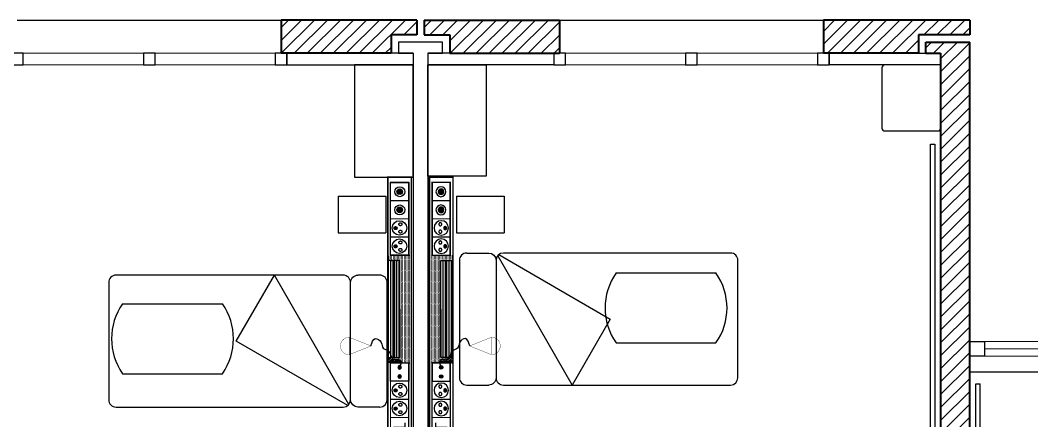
# Model space of a CAD drawing. Header units: metres. Extents: x 143.8 to 210.8, y 45.3 to 115.9.
# Drawn here: x 195.47 to 202.37, y 69.39 to 72.12 of the extents above; entities that cross this region are included whole.
import ezdxf

# ---------------------------------------------------------------- set-up
doc = ezdxf.new("R2010")
doc.units = ezdxf.units.M
doc.header["$LTSCALE"] = 0.6
doc.header["$MEASUREMENT"] = 0
doc.linetypes.add('CONTINU', pattern=[0])
doc.linetypes.add('HIDDEN2', pattern=[0.1875, 0.125, -0.0625])
for name, color, linetype in [('009 main courant', 181, 'CONTINUOUS'), ('010 Equipement CH', 7, 'CONTINUOUS'), ('400 Lits', 150, 'CONTINUOUS'), ('A_EQMP', 142, 'CONTINUOUS'), ('A_HACH_STRUC', 7, 'CONTINUOUS'), ('A_MUR_CLOIS', 8, 'CONTINU'), ('A_MURS_ALÈG', 7, 'CONTINU')]:
    doc.layers.add(name, color=color, linetype=linetype)
doc.layers.add('A_CHASS', color=4, linetype='CONTINU', lineweight=0)
doc.layers.add('A_MURS_STRU', color=7, linetype='CONTINU', lineweight=40)
pattern_1 = [(0, (-148.712983, -85.579135), (0.0046875, 0.009375), [0, -0.009375])]

# ---------------------------------------------------------------- blocks, each defined once
blk = doc.blocks.new('TIRETTE-LIT')
at = {"layer": 'A_EQMP'}
h = blk.add_hatch(color=256, dxfattribs=at)
h.paths.add_polyline_path([(8.95, 3.75, 1), (6.05, 3.75, 1)])
h.paths.add_polyline_path([(6.05, -3.75, 1), (8.95, -3.75, 1)])
for p, q in [((0, 7.5), (0, -7.5)), ((15, 7.5), (0, 7.5)), ((15, -7.5), (15, 7.5)), ((0, -7.5), (15, -7.5))]:
    blk.add_line(p, q, dxfattribs=at)
at = {"layer": 'A_EQMP', "const_width": 0.24}
for points in [[(31.04, 21.42), (49.04, 28.62)], [(49.04, 28.62), (49.04, 14.22)], [(31.04, 21.42), (49.04, 14.22)]]:
    blk.add_lwpolyline(points, dxfattribs=at)
for points in [[(49.04, 14.22, 1), (49.04, 28.62, 1)], [(49.04, 27.42, 1.477033), (49.04, 27.42)]]:
    blk.add_lwpolyline(points, format="xyb", dxfattribs=at)
at = {"layer": 'A_EQMP'}
for centre in [(7.5, 3.75), (7.5, -3.75)]:
    blk.add_circle(centre, 1.45, dxfattribs=at)
blk.add_spline([(31.1, 21.54), (27.52, 27.45), (22.69, 24.22), (21.08, 19.57), (16.82, 17.32), (12.68, 10.42), (6.83, 9.91), (7.17, 3.87)], degree=3, dxfattribs=at)
blk = doc.blocks.new('A$C01C47C35')
at = {"layer": 'A_EQMP', "linetype": 'Continuous'}
h = blk.add_hatch(dxfattribs=at)
h.set_pattern_fill('DOTS', color=256, scale=0.15, style=0)
h.set_pattern_definition(pattern_1)
edge = h.paths.add_edge_path()
edge.add_line((1.2716, 0.4664), (1.2726, 0.4664))
edge.add_line((1.2726, 0.4664), (1.2726, 0.4839))
edge.add_line((1.2726, 0.4839), (0.5387, 0.4839))
edge.add_line((0.5387, 0.4839), (0.5387, 0.3239))
edge.add_line((0.5387, 0.3239), (0.574, 0.3239))
edge.add_line((0.574, 0.3239), (0.574, 0.4066))
edge.add_line((0.574, 0.4066), (0.905, 0.4066))
edge.add_line((0.905, 0.4066), (1.236, 0.4066))
edge.add_line((1.236, 0.4066), (1.236, 0.3499))
edge.add_spline(control_points=[(1.236, 0.3499), (1.2411, 0.3527), (1.2564, 0.3661), (1.2412, 0.4135), (1.2624, 0.4158), (1.2716, 0.4145)], knot_values=[28.337457, 28.337457, 28.337457, 28.337457, 30.502349, 36.382785, 39.476515, 39.476515, 39.476515, 39.476515], degree=3, periodic=0)
edge.add_line((1.2716, 0.4145), (1.2716, 0.4664))
at = {"layer": 'A_EQMP', "linetype": 'HIDDEN2'}
for points in [[(0.1237, 0.4052, 1), (0.0853, 0.4052, 1)], [(0.2478, 0.4052, 1), (0.2095, 0.4052, 1)], [(0.3424, 0.3767, 1), (0.3629, 0.3767, 1)], [(0.4665, 0.3767, 1), (0.487, 0.3767, 1)], [(1.4493, 0.3767, 1), (1.4697, 0.3767, 1)], [(1.5734, 0.3767, 1), (1.5939, 0.3767, 1)]]:
    blk.add_hatch(color=256, dxfattribs=at).paths.add_polyline_path(points)
at = {"layer": 'A_EQMP', "linetype": 'Continuous'}
h = blk.add_hatch(dxfattribs=at)
h.set_pattern_fill('DOTS', color=256, scale=0.15, style=0)
h.set_pattern_definition(pattern_1)
edge = h.paths.add_edge_path()
edge.add_spline(control_points=[(1.2716, 0.4145), (1.2624, 0.4158), (1.2412, 0.4135), (1.2564, 0.3661), (1.2411, 0.3527), (1.236, 0.3499)], knot_values=[28.337457, 28.337457, 28.337457, 28.337457, 31.431187, 37.311623, 39.476515, 39.476515, 39.476515, 39.476515], degree=3, periodic=0)
edge.add_line((1.236, 0.3499), (1.236, 0.3239))
edge.add_line((1.236, 0.3239), (1.2739, 0.3239))
edge.add_line((1.2739, 0.3239), (1.2739, 0.3423))
edge.add_line((1.2739, 0.3423), (1.2722, 0.3423))
edge.add_line((1.2722, 0.3423), (1.2722, 0.3423))
edge.add_line((1.2722, 0.3423), (1.2716, 0.3423))
edge.add_line((1.2716, 0.3423), (1.2716, 0.4145))
at = {"layer": 'A_EQMP'}
h = blk.add_hatch(dxfattribs=at)
h.set_pattern_fill('PLASTI', color=1, scale=0.16551, style=0)
h.set_pattern_definition([(360, (-8.3594, 6.80946), (1e-17, 0.04137741), []), (360, (-8.3594, 6.81463), (1e-17, 0.04137741), []), (360, (-8.3594, 6.819804), (1e-17, 0.04137741), []), (360, (-8.3594, 6.83532), (1e-17, 0.04137741), [])])
h.paths.add_polyline_path([(1.236, 0.3239), (1.236, 0.4066), (0.905, 0.4066), (0.574, 0.4066), (0.574, 0.3239)])
for p, q in [((0.574, 0.4066), (0.574, 0.3239)), ((0.905, 0.4066), (0.574, 0.4066)), ((0.905, 0.4066), (1.236, 0.4066)), ((1.236, 0.3239), (1.236, 0.4066)), ((0.574, 0.3239), (1.236, 0.3239))]:
    blk.add_line(p, q, dxfattribs=at)
for points, const_width in [([(1.805, 0.3239), (1.805, 0.4839), (0.005, 0.4839), (0.005, 0.3239)], 0.01), ([(0.5378, 0.3423), (0.5378, 0.4664), (0.0412, 0.4664), (0.0412, 0.3423)], 0.00828), ([(1.7688, 0.3423), (1.7688, 0.4664), (1.2722, 0.4664), (1.2722, 0.3423)], 0.00828)]:
    blk.add_lwpolyline(points, close=True, dxfattribs=dict(at, const_width=const_width))
at = {"layer": 'A_EQMP', "linetype": 'Continuous'}
blk.add_lwpolyline([(0.0412, 0.4664), (0.5378, 0.4664), (0.5378, 0.3423), (0.0412, 0.3423)], close=True, dxfattribs=at)
at = {"layer": 'A_EQMP', "const_width": 0.00828}
for points in [[(0.1654, 0.4664), (0.1654, 0.3423)], [(0.2895, 0.4664), (0.2895, 0.3423)], [(0.2895, 0.4664), (0.2895, 0.3423)], [(0.4136, 0.4664), (0.4136, 0.3423)], [(1.3964, 0.4664), (1.3964, 0.3423)], [(1.5205, 0.4664), (1.5205, 0.3423)], [(1.6446, 0.4664), (1.6446, 0.3423)], [(1.7688, 0.4664), (1.7688, 0.3423)]]:
    blk.add_lwpolyline(points, dxfattribs=at)
at = {"layer": 'A_EQMP'}
for centre, radius in [((0.1045, 0.4058), 0.0338), ((0.1045, 0.4052), 0.0192), ((0.2286, 0.4058), 0.0338), ((0.2286, 0.4052), 0.0192), ((0.3517, 0.4036), 0.0493), ((0.4759, 0.4036), 0.0493), ((1.4586, 0.4036), 0.0493), ((1.5827, 0.4036), 0.0493)]:
    blk.add_circle(centre, radius, dxfattribs=at)
at = {"layer": 'A_EQMP', "linetype": 'HIDDEN2'}
for centre in [(0.3265, 0.41), (0.3769, 0.41), (0.4506, 0.41), (0.5011, 0.41), (1.4334, 0.41), (1.4838, 0.41), (1.5575, 0.41), (1.6079, 0.41), (0.3526, 0.3767), (0.4768, 0.3767), (1.4595, 0.3767), (1.5836, 0.3767)]:
    blk.add_circle(centre, 0.0102, dxfattribs=at)
at = {"layer": 'A_EQMP', "linetype": 'HIDDEN2', "xscale": -0.00827548159, "yscale": 0.00827548159, "zscale": 0.00827548159, "rotation": 90}
blk.add_blockref('TIRETTE-LIT', (1.3337, 0.4664), dxfattribs=at)
at = {"layer": 'A_EQMP', "linetype": 'HIDDEN2', "insert": (1.6759, 0.4453), "char_height": 0.082755, "width": 0.124132, "attachment_point": 1}
blk.add_mtext('\\fArial|b0|i0|c0|p34;T', dxfattribs=at)
blk = doc.blocks.new('BROCA2-G1079')
at = {"layer": '400 Lits', "linetype": 'Continuous'}
for p, q in [((53.475166, 25.224625), (53.62516, 25.224625)), ((53.68605, 25.205769), (54.194778, 24.324623)), ((53.694019, 25.213737), (54.45459, 24.774624)), ((53.675163, 25.174625), (53.675163, 24.374622)), ((54.45459, 24.774624), (54.194778, 24.324623)), ((53.475166, 24.324623), (53.62516, 24.324623))]:
    blk.add_line(p, q, dxfattribs=at)
for points in [[(53.475166, 25.224625, 0.414214), (53.425166, 25.174625), (53.425163, 24.374622, 0.414214), (53.475166, 24.324622)], [(53.62516, 25.224625, -0.414213), (53.67516, 25.174625), (53.675163, 24.374622, -0.414214), (53.62516, 24.324622)], [(53.725166, 25.224625, 0.414213), (53.675166, 25.174625), (53.675163, 24.374622, 0.414214), (53.725166, 24.324622)], [(53.724892, 24.324623), (55.275162, 24.324623, 0.414213), (55.325162, 24.374622), (55.325165, 25.174625, 0.414214), (55.275162, 25.224625), (53.724892, 25.224625)]]:
    blk.add_lwpolyline(points, format="xyb", dxfattribs=at)
blk = doc.blocks.new('BROCA2-G1130')
at = {"layer": '400 Lits', "linetype": 'Continuous'}
for p, q in [((52.095734, 24.774624), (52.355545, 25.224625)), ((52.864273, 24.343479), (52.355545, 25.224625)), ((53.075157, 25.224625), (52.925163, 25.224625)), ((52.87516, 24.374622), (52.87516, 25.174625)), ((52.856304, 24.33551), (52.095734, 24.774624)), ((53.075157, 24.324623), (52.925163, 24.324623))]:
    blk.add_line(p, q, dxfattribs=at)
for points in [[(52.825432, 25.224625), (51.275162, 25.224625, 0.414214), (51.225162, 25.174625), (51.225159, 24.374622, 0.414214), (51.275162, 24.324622), (52.825432, 24.324623)], [(52.825157, 24.324623, 0.414213), (52.875157, 24.374622), (52.87516, 25.174625, 0.414214), (52.825157, 25.224625)], [(52.925163, 24.324623, -0.414213), (52.875163, 24.374622), (52.87516, 25.174625, -0.414214), (52.925163, 25.224625)], [(53.075157, 24.324623, 0.414213), (53.125157, 24.374622), (53.12516, 25.174625, 0.414214), (53.075157, 25.224625)]]:
    blk.add_lwpolyline(points, format="xyb", dxfattribs=at)
blk = doc.blocks.new('BROCA2-G382')
at = {"layer": '400 Lits', "linetype": 'Continuous'}
for p, q in [((24.019503, 20.288546), (24.701082, 20.288546)), ((24.019503, 19.811441), (24.701082, 19.811441))]:
    blk.add_line(p, q, dxfattribs=at)
for start, end in [(145.007771, 214.992539), (325.007913, 34.99193)]:
    blk.add_arc((24.360292, 20.049994), 0.415985, start, end, dxfattribs=at)

msp = doc.modelspace()

# ---------------------------------------------------------------- hatches: boundary and pattern name
at = {"layer": 'A_HACH_STRUC'}
h = msp.add_hatch(dxfattribs=at)
h.set_pattern_fill('ANSI31', color=8, scale=0.5, angle=359.76959, style=0)
h.set_pattern_definition([(44.7696, (197.25015, 71.8958), (-0.0440161, 0.0443715), [])])
h.paths.add_polyline_path([(198, 72.0208), (198.175, 72.0208), (198.175, 72.1208), (197.2501, 72.1208), (197.2501, 71.8958), (198, 71.8958)])
h.paths.add_polyline_path([(199.1499, 72.1208), (198.225, 72.1208), (198.225, 72.0208), (198.4, 72.0208), (198.4, 71.8958), (199.1499, 71.8958)])
h.paths.add_polyline_path([(201.5999, 72.0208), (201.9499, 72.0208), (201.9499, 72.1208), (200.95, 72.1208), (200.95, 71.8958), (201.5999, 71.8958)])
h = msp.add_hatch(dxfattribs=at)
h.set_pattern_fill('ANSI31', color=8, scale=0.5, angle=359.76959, style=0)
h.set_pattern_definition([(44.7696, (201.64988, 65.77093), (-0.0440161, 0.04437154), [])])
h.paths.add_polyline_path([(201.9499, 71.9708), (201.6499, 71.9708), (201.6499, 71.8958), (201.7499, 71.8958), (201.7499, 71.8158), (201.7499, 71.3858), (201.7499, 65.7709), (201.9499, 65.7709)])

# ---------------------------------------------------------------- linework, layer by layer
at = {"layer": '009 main courant', "color": 8, "linetype": 'Continuous'}
for p, q in [((201.9899, 65.7309), (201.9899, 69.6408)), ((201.9899, 69.6408), (202.0199, 69.6408)), ((202.0199, 65.7009), (202.0199, 69.6408))]:
    msp.add_line(p, q, dxfattribs=at)
msp.add_lwpolyline([(201.6799, 67.0608), (201.6799, 71.2758), (201.7099, 71.2758), (201.7099, 67.0608)], close=True, dxfattribs=at)
at = {"layer": 'A_CHASS', "color": 8, "linetype": 'Continuous'}
for p, q in [((197.2098, 71.8958), (195.4898, 71.8958)), ((200.9099, 71.8958), (199.1899, 71.8958)), ((195.4898, 71.8158), (197.2098, 71.8158)), ((199.1899, 71.8158), (200.9099, 71.8158)), ((202.0499, 69.9294), (203.5499, 69.9294)), ((202.0499, 69.8794), (203.5499, 69.8794)), ((202.0499, 69.8294), (203.5499, 69.8294))]:
    msp.add_line(p, q, dxfattribs=at)
at = {"layer": 'A_EQMP', "color": 8, "linetype": 'Continuous'}
for p, q in [((197.6397, 70.9208), (197.6397, 70.6708)), ((197.6397, 70.9208), (197.9649, 70.9208)), ((197.9649, 70.9208), (197.9649, 70.6708)), ((198.4462, 70.9208), (198.4462, 70.6708)), ((198.4462, 70.9208), (198.7714, 70.9208)), ((198.7714, 70.9208), (198.7714, 70.6708)), ((197.6397, 70.6708), (197.9649, 70.6708)), ((198.4462, 70.6708), (198.7714, 70.6708))]:
    msp.add_line(p, q, dxfattribs=at)
for points in [[(198.1499, 71.0509), (198.1499, 71.8158), (197.7499, 71.8158), (197.7499, 71.0509)], [(198.2501, 71.0583), (198.2501, 71.8158), (198.6501, 71.8158), (198.6501, 71.0583)]]:
    msp.add_lwpolyline(points, close=True, dxfattribs=at)
msp.add_lwpolyline([(201.7499, 71.8158), (201.3699, 71.8158, 0.414214), (201.3499, 71.7958), (201.3499, 71.3858, 0.414214), (201.3699, 71.3658), (201.7299, 71.3658, 0.414213), (201.7499, 71.3858), (201.7499, 71.8158)], format="xyb", dxfattribs=at)
at = {"layer": 'A_MUR_CLOIS', "color": 8, "linetype": 'Continuous'}
for p, q in [((198.1499, 71.8958), (198.1499, 67.0009)), ((198.2499, 71.8958), (198.2499, 67.0009))]:
    msp.add_line(p, q, dxfattribs=at)
for points in [[(198.2499, 71.8958), (198.35, 71.8958), (198.35, 71.9708), (198.05, 71.9708), (198.05, 71.8958), (198.1499, 71.8958)], [(198.1499, 71.8958), (197.2898, 71.8958), (197.2898, 71.8158), (198.1499, 71.8158)], [(199.1103, 71.8958), (199.1103, 71.8158), (198.2501, 71.8158)], [(199.1103, 71.8958), (198.2501, 71.8958)], [(200.9899, 71.8958), (201.7499, 71.8958)], [(200.9899, 71.8958), (200.9899, 71.8158)], [(201.7499, 71.8158), (201.7499, 71.8958)], [(201.7499, 71.8158), (200.9899, 71.8158)]]:
    msp.add_lwpolyline(points, dxfattribs=at)
for points in [[(195.4098, 71.8958), (195.4098, 71.8158), (195.4898, 71.8158), (195.4898, 71.8958)], [(196.3098, 71.8958), (196.3098, 71.8158), (196.3898, 71.8158), (196.3898, 71.8958)], [(197.2098, 71.8958), (197.2098, 71.8158), (197.2898, 71.8158), (197.2898, 71.8958)], [(199.1099, 71.8958), (199.1099, 71.8158), (199.1899, 71.8158), (199.1899, 71.8958)], [(200.0099, 71.8958), (200.0099, 71.8158), (200.0899, 71.8158), (200.0899, 71.8958)], [(200.9099, 71.8958), (200.9099, 71.8158), (200.9899, 71.8158), (200.9899, 71.8958)], [(202.0499, 69.8294), (201.9499, 69.8294), (201.9499, 69.9294), (202.0499, 69.9294)]]:
    msp.add_lwpolyline(points, close=True, dxfattribs=at)
at = {"layer": 'A_MURS_ALÈG', "color": 8, "ltscale": 200}
for p, q in [((195.4498, 72.1208), (197.2501, 72.1208)), ((199.1499, 72.1208), (200.95, 72.1208)), ((203.5499, 69.7208), (201.9499, 69.7208))]:
    msp.add_line(p, q, dxfattribs=at)
at = {"layer": 'A_MURS_STRU', "color": 8, "linetype": 'Continuous'}
for p, q in [((197.2501, 72.1208), (197.2501, 71.8958)), ((198.175, 72.1208), (197.2501, 72.1208)), ((198.175, 72.1208), (198.175, 72.0208)), ((198.225, 72.1208), (199.1499, 72.1208)), ((198.225, 72.1208), (198.225, 72.0208)), ((199.1499, 72.1208), (199.1499, 71.8958)), ((201.9499, 72.1208), (200.95, 72.1208)), ((200.95, 72.1208), (200.95, 71.8958)), ((201.9499, 72.1208), (201.9499, 72.0208)), ((198, 72.0208), (198, 71.8958)), ((198.175, 72.0208), (198, 72.0208)), ((198.225, 72.0208), (198.4, 72.0208)), ((198.4, 72.0208), (198.4, 71.8958)), ((201.9499, 72.0208), (201.5999, 72.0208)), ((201.5999, 72.0208), (201.5999, 71.8958)), ((201.6499, 71.8958), (201.6499, 71.9708)), ((201.6499, 71.9708), (201.9499, 71.9708)), ((201.9499, 65.7709), (201.9499, 71.9708)), ((198, 71.8958), (197.2501, 71.8958)), ((198.4, 71.8958), (199.1499, 71.8958)), ((201.5999, 71.8958), (200.95, 71.8958)), ((201.7499, 71.8958), (201.7499, 65.7709))]:
    msp.add_line(p, q, dxfattribs=at)
at = {"layer": 'A_MURS_STRU', "color": 8}
msp.add_line((201.6499, 71.8958), (201.7499, 71.8958), dxfattribs=at)

# ---------------------------------------------------------------- block references
at = {"layer": '010 Equipement CH', "color": 8, "linetype": 'Continuous', "rotation": 270}
msp.add_blockref('A$C01C47C35', (197.6539, 71.0559), dxfattribs=at)
at = {"layer": '010 Equipement CH', "color": 8, "linetype": 'Continuous', "xscale": -1, "rotation": 90}
msp.add_blockref('A$C01C47C35', (198.7462, 71.0559), dxfattribs=at)
at = {"layer": '400 Lits', "color": 8}
for name, p in [('BROCA2-G1079', (145.0415, 45.3085)), ('BROCA2-G1130', (144.8484, 45.1577)), ('BROCA2-G382', (175.5161, 50.1086)), ('BROCA2-G382', (172.1486, 49.8991))]:
    msp.add_blockref(name, p, dxfattribs=at)

doc.saveas('drawing.dxf')
